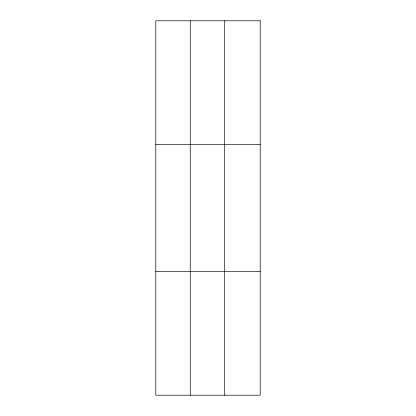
<?xml version="1.0" encoding="UTF-8"?>
<svg xmlns="http://www.w3.org/2000/svg" width="416" height="416" viewBox="0 0 416 416"><rect width="100%" height="100%" fill="white"/><g stroke="black" fill="none" stroke-linecap="round" stroke-linejoin="round"><path stroke-width="0.62" d="M190.247 395.2L190.247 20.8M224.708 395.2L224.708 20.8M155.782 144.352L260.218 144.352M155.782 271.648L260.218 271.648M260.218 20.8L260.218 395.2L155.782 395.2L155.782 20.8L260.218 20.8"/></g></svg>
